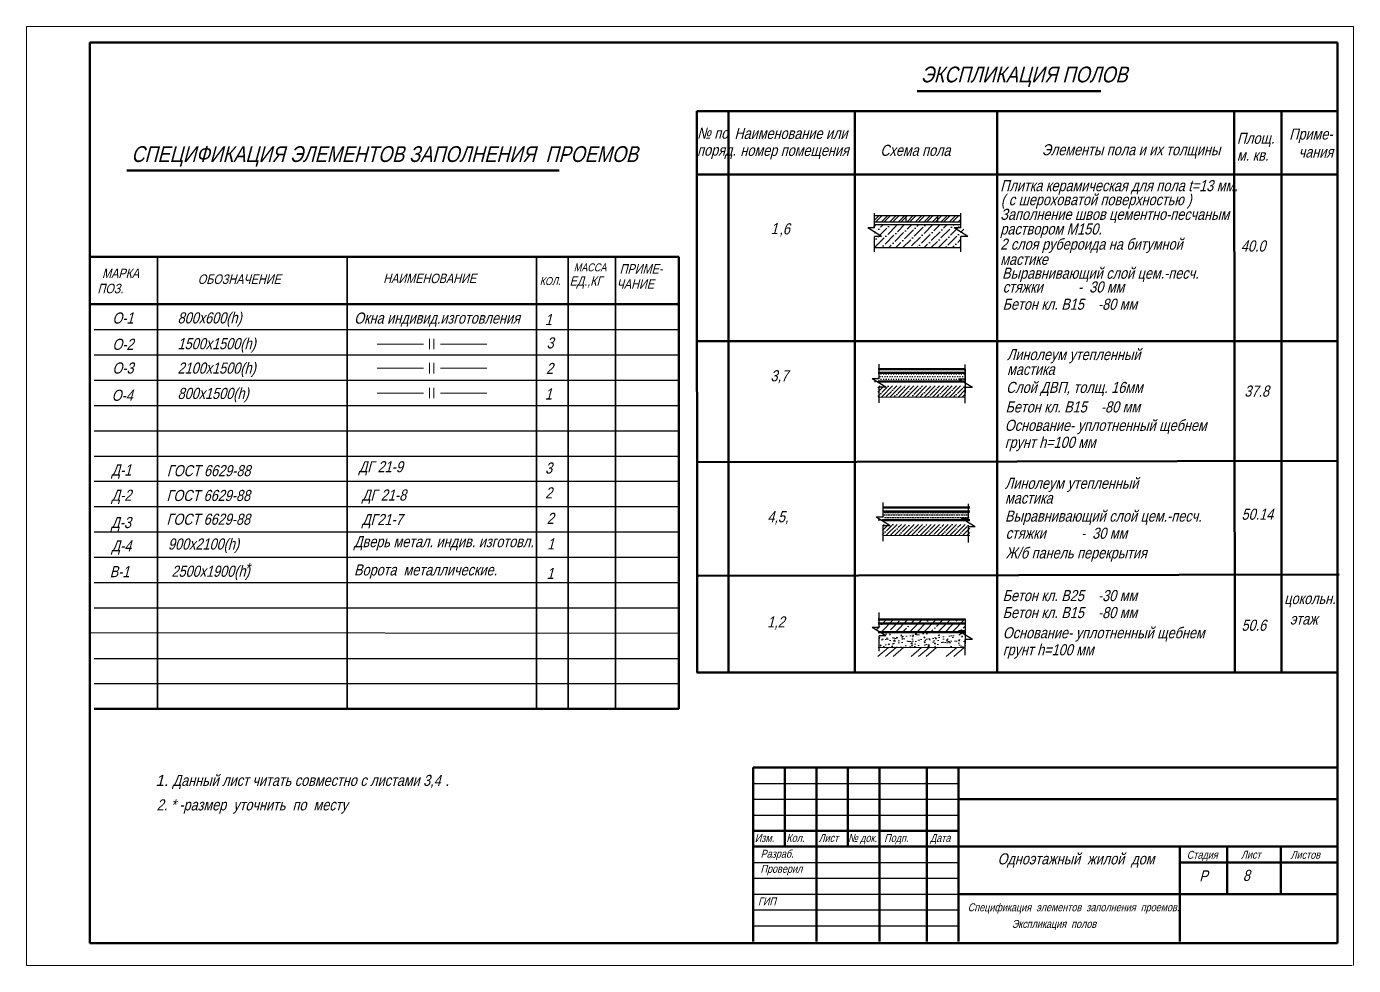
# Model space of a CAD drawing. Header units: millimetres. Extents: x -1570823 to -1042875, y 1331607 to 1425447.
# Drawn here: x -1133064 to -1091064, y 1387739 to 1417439 of the extents above; entities that cross this region are included whole.
import ezdxf

# ---------------------------------------------------------------- set-up
doc = ezdxf.new("R2010")
doc.units = ezdxf.units.MM
for name, color, linetype, lineweight in [('линии', 7, 'Continuous', 25), ('проект', 7, 'Continuous', 50), ('Разм.', 7, 'Continuous', 15), ('размер', 7, 'Continuous', 15), ('стены', 7, 'Continuous', 50), ('существ.', 7, 'Continuous', 15), ('тонкая', 7, 'Continuous', 15)]:
    doc.layers.add(name, color=color, linetype=linetype, lineweight=lineweight)
doc.layers.add('разм', color=7, linetype='Continuous')
doc.styles.get("Standard").update_dxf_attribs({"font": 'ARIALN.TTF', "oblique": 15, "height": 350})

msp = doc.modelspace()

# ---------------------------------------------------------------- hatches: boundary and pattern name
h = msp.add_hatch()
h.set_pattern_fill('ANSI32', color=256, scale=20, style=0)
h.set_pattern_definition([(45, (-1132186, 1416597.45), (-134.7038, 134.7038), []), (45, (-1132096.2, 1416597.45), (-134.7038, 134.7038), [])])
h.paths.add_polyline_path([(-1106220.3, 1411459.4), (-1106220.3, 1411259.4), (-1105220.3, 1411259.4), (-1105220.3, 1411459.4)])
h.paths.add_polyline_path([(-1104220.3, 1411259.4), (-1104220.3, 1411459.4), (-1105220.3, 1411459.4), (-1105220.3, 1411259.4)])
h.paths.add_polyline_path([(-1103492.9, 1411259.4), (-1103492.9, 1411459.4), (-1104220.3, 1411459.4), (-1104220.3, 1411259.4)])
h = msp.add_hatch()
h.set_pattern_fill('ANSI36', color=256, scale=50, style=0)
h.set_pattern_definition([(45, (-1132186, 1416814.68), (84.1899, 308.6963), [396.875, -79.375, 0, -79.375])])
h.paths.add_polyline_path([(-1106385.1, 1411176.6), (-1106002.1, 1410942.5), (-1106220.3, 1410942.5), (-1106220.3, 1410448.4), (-1103492.9, 1410448.4), (-1103492.9, 1410942.5), (-1103265.4, 1410942.5), (-1103648.4, 1411176.6)])
h = msp.add_hatch()
h.set_pattern_fill('DOTS', color=256, scale=50, style=0)
h.set_pattern_definition([(0, (-1132048.49, 1411846.12), (39.6875, 79.375), [0, -79.375])])
h.paths.add_polyline_path([(-1103510.9, 1406208), (-1103564.4, 1406240.8), (-1103355.4, 1406240.8), (-1103355.4, 1406508), (-1106082.8, 1406508), (-1106082.8, 1406240.8), (-1106301.1, 1406240.8), (-1106247.6, 1406208)])
h = msp.add_hatch()
h.set_pattern_fill('ANSI35', color=256, scale=30, style=0)
h.set_pattern_definition([(45, (-1327984.1, 1352388.52), (-134.70384, 134.70384), []), (45, (-1327849.39, 1352388.52), (-134.70384, 134.70384), [238.125, -47.625, 0, -47.625])])
h.paths.add_polyline_path([(-1103350.7, 1406070.7), (-1106116.6, 1406070.7), (-1106116.6, 1405719.6), (-1103350.7, 1405719.6)])
h = msp.add_hatch()
h.set_pattern_fill('DOTS', color=256, scale=50, style=0)
h.set_pattern_definition([(0, (-1131920.136, 1407467.35), (39.6875, 79.375), [0, -79.375])])
h.paths.add_polyline_path([(-1103382.6, 1401829.3), (-1103436.1, 1401862), (-1103227, 1401862), (-1103227, 1402129.3), (-1105954.5, 1402129.3), (-1105954.5, 1401862), (-1106172.7, 1401862), (-1106119.2, 1401829.3)])
h = msp.add_hatch()
h.set_pattern_fill('DOTS', color=256, scale=50, style=0)
h.set_pattern_definition([(0, (-1131904.826, 1407467.05), (39.6875, 79.375), [0, -79.375])])
h.paths.add_polyline_path([(-1103367.3, 1401829), (-1103420.8, 1401861.7), (-1103211.7, 1401861.7), (-1103211.7, 1402129), (-1105939.2, 1402129), (-1105939.2, 1401861.7), (-1106157.4, 1401861.7), (-1106103.9, 1401829)])
h = msp.add_hatch()
h.set_pattern_fill('ANSI35', color=256, scale=30, style=0)
h.set_pattern_definition([(45, (-1327840.43, 1348009.44), (-134.70384, 134.70384), []), (45, (-1327705.73, 1348009.44), (-134.70384, 134.70384), [238.125, -47.625, 0, -47.625])])
h.paths.add_polyline_path([(-1103207, 1401691.6), (-1105972.9, 1401691.6), (-1105972.9, 1401340.5), (-1103207, 1401340.5)])
at = {"layer": 'размер'}
h = msp.add_hatch(dxfattribs=at)
h.set_pattern_fill('ANSI35', color=256, scale=50, style=0)
h.set_pattern_definition([(45, (-1134962.1, 1403010.32), (-224.5064, 224.5064), []), (45, (-1134737.6, 1403010.32), (-224.5064, 224.5064), [396.875, -79.375, 0, -79.375])])
h.paths.add_polyline_path([(-1103350.7, 1398558.1), (-1103350.7, 1398678.6), (-1106079.8, 1398678.6), (-1106079.8, 1398558.1)])
h.paths.add_polyline_path([(-1103504.2, 1398284.3), (-1103561.4, 1398319.3), (-1103350.7, 1398319.3), (-1103350.7, 1398558.1), (-1106079.8, 1398558.1), (-1106079.8, 1398431.4), (-1106298, 1398431.4), (-1106057.4, 1398284.3)])
h = msp.add_hatch(dxfattribs=at)
h.set_pattern_fill('AR-CONC', color=256, scale=2, style=0)
h.set_pattern_definition([(50, (-1134962.1, 1403010.32), (364.3693, -31.8782), [38.1, -419.1]), (355, (-1134962.1, 1403010.32), (-70.4857, 382.1133), [30.48, -335.28]), (100.451, (-1134931.75, 1403007.67), (293.885, 350.2334), [32.38, -356.18]), (46.1842, (-1134962.1, 1403111.92), (542.158, -84.0847), [57.15, -628.65]), (96.6356, (-1134916.93, 1403104.9), (474.8085, 494.851), [48.57, -534.27]), (351.184, (-1134962.1, 1403111.9), (474.809, 494.85), [45.72, -502.92]), (21, (-1134911.3, 1403086.52), (303.2298, -204.531), [38.1, -419.1]), (326, (-1134911.3, 1403086.52), (123.604, 368.376), [30.48, -335.28]), (71.4514, (-1134886.04, 1403069.48), (426.833, 163.8457), [32.38, -356.18]), (37.5, (-1134962.11, 1403010.32), (6.1772, 169.1101), [0, -331.216, 0, -340.36, 0, -336.55]), (7.5, (-1134962.1, 1403010.32), (133.6393, 200.3611), [0, -194.056, 0, -323.596, 0, -128.27]), (327.5, (-1135075.39, 1403010.32), (271.1812, -11.4575), [0, -127, 0, -396.24, 0, -525.78]), (317.5, (-1135126.2, 1403010.32), (296.2584, 50.853), [0, -165.1, 0, -263.144, 0, -373.38])])
h.paths.add_polyline_path([(-1103352.3, 1398052.5), (-1103350.7, 1398052.5), (-1103350.7, 1398190.5), (-1103504.2, 1398284.3), (-1106057.4, 1398284.3), (-1105861.5, 1398164.6), (-1106079.8, 1398164.6), (-1106079.8, 1397797.3), (-1103352.3, 1397797.3)])

# ---------------------------------------------------------------- linework, layer by layer
for p, q in [((-1110063.7, 1416939), (-1103563.7, 1416939)), ((-1131063.7, 1413763.7), (-1131063.7, 1408213.7)), ((-1106220.3, 1411068.6), (-1106220.3, 1411535.9)), ((-1103492.9, 1411068.6), (-1103492.9, 1411535.9)), ((-1106002.1, 1410801.8), (-1106438.6, 1411068.6)), ((-1106220.3, 1411068.6), (-1106438.6, 1411068.6)), ((-1106002.1, 1410801.8), (-1106220.3, 1410801.8)), ((-1106220.3, 1410307.7), (-1106220.3, 1410801.8)), ((-1103483.7, 1411068.6), (-1103702, 1411068.6)), ((-1103265.4, 1410801.8), (-1103702, 1411068.6)), ((-1103265.4, 1410801.8), (-1103492.9, 1410801.8)), ((-1103492.9, 1410307.7), (-1103492.9, 1410801.8)), ((-1130918.6, 1407853.2), (-1112418.6, 1407853.2)), ((-1130918.6, 1407053.2), (-1112418.6, 1407053.2)), ((-1106079.8, 1406293.9), (-1106079.8, 1406761.2)), ((-1103352.3, 1406283.1), (-1103352.3, 1406750.4)), ((-1103350.7, 1406604.5), (-1103350.7, 1405837.7)), ((-1130918.6, 1406253.2), (-1112418.6, 1406253.2)), ((-1105861.5, 1406027.1), (-1106298, 1406293.9)), ((-1106079.8, 1406293.9), (-1106298, 1406293.9)), ((-1103343.1, 1406283.1), (-1103561.4, 1406283.1)), ((-1103124.9, 1406016.3), (-1103561.4, 1406283.1)), ((-1106079.8, 1405538.2), (-1106079.8, 1406032.2)), ((-1105861.5, 1406027.1), (-1106079.8, 1406027.1)), ((-1103352.3, 1405522.2), (-1103352.3, 1406016.3)), ((-1103124.9, 1406016.3), (-1103352.3, 1406016.3)), ((-1131063.7, 1398157.9), (-1131063.7, 1405481.9)), ((-1130918.6, 1405453.2), (-1112418.6, 1405453.2)), ((-1130918.6, 1405453.2), (-1112418.6, 1405453.2)), ((-1130918.6, 1404653.2), (-1112418.6, 1404653.2)), ((-1130918.6, 1403853.2), (-1112418.6, 1403853.2)), ((-1130918.6, 1403053.2), (-1112418.6, 1403053.2)), ((-1105951.4, 1401915.1), (-1105951.4, 1402382.4)), ((-1130918.6, 1402253.2), (-1112418.6, 1402253.2)), ((-1103253.3, 1401877.9), (-1103253.3, 1402345.2)), ((-1105733.2, 1401648.3), (-1106169.7, 1401915.1)), ((-1105951.4, 1401915.1), (-1106169.7, 1401915.1)), ((-1105951.4, 1401159.4), (-1105951.4, 1401653.4)), ((-1105733.2, 1401648.3), (-1105951.4, 1401648.3)), ((-1103035, 1401611), (-1103471.6, 1401877.9)), ((-1103253.3, 1401877.9), (-1103471.6, 1401877.9)), ((-1103253.3, 1401122.2), (-1103253.3, 1401616.2)), ((-1103035, 1401611), (-1103253.3, 1401611)), ((-1130918.6, 1401453.2), (-1112418.6, 1401453.2)), ((-1130918.6, 1400653.2), (-1112418.6, 1400653.2)), ((-1130918.6, 1399853.2), (-1112418.6, 1399853.2)), ((-1130918.6, 1399853.2), (-1112418.6, 1399853.2)), ((-1130918.6, 1399053.2), (-1112418.6, 1399053.2)), ((-1130118.6, 1399053.2), (-1112418.6, 1399053.2)), ((-1106079.8, 1398431.4), (-1106079.8, 1398898.7)), ((-1103350.7, 1398682.3), (-1103350.7, 1397915.5)), ((-1131021.7, 1398273), (-1112418.6, 1398253.2)), ((-1106079.8, 1398431.4), (-1106298, 1398431.4)), ((-1105861.5, 1398164.6), (-1106298, 1398431.4)), ((-1103343.1, 1398319.3), (-1103561.4, 1398319.3)), ((-1103124.9, 1398052.5), (-1103561.4, 1398319.3)), ((-1106079.8, 1397675.7), (-1106079.8, 1398169.8)), ((-1105861.5, 1398164.6), (-1106079.8, 1398164.6)), ((-1103352.3, 1397558.4), (-1103352.3, 1398052.5)), ((-1103124.9, 1398052.5), (-1103352.3, 1398052.5)), ((-1130918.6, 1397453.2), (-1112418.6, 1397453.2)), ((-1130918.6, 1396653.2), (-1112418.6, 1396653.2)), ((-1110063.7, 1393496.4), (-1103563.7, 1393496.4)), ((-1110063.7, 1392996.4), (-1103563.7, 1392996.4)), ((-1110063.7, 1392496.4), (-1103563.7, 1392496.4)), ((-1110063.7, 1390996.4), (-1103563.7, 1390996.4)), ((-1110063.7, 1390496.4), (-1103563.7, 1390496.4)), ((-1110063.7, 1389996.4), (-1103563.7, 1389996.4)), ((-1110063.7, 1389496.4), (-1103563.7, 1389496.4)), ((-1110063.7, 1388996.4), (-1103563.7, 1388996.4))]:
    msp.add_line(p, q)
at = {"lineweight": 30}
for p, q in [((-1106220.3, 1411459.4), (-1103492.9, 1411459.4)), ((-1106220.3, 1411259.4), (-1103492.9, 1411259.4)), ((-1105220.3, 1411259.4), (-1105220.3, 1411459.4)), ((-1104220.3, 1411259.4), (-1104220.3, 1411459.4)), ((-1106227.3, 1411176.6), (-1103490.7, 1411176.6))]:
    msp.add_line(p, q, dxfattribs=at)
at = {"layer": 'проект'}
for p, q in [((-1131063.7, 1388439), (-1131063.7, 1416939)), ((-1091563.7, 1416939), (-1131063.7, 1416939)), ((-1091563.7, 1416939), (-1091563.7, 1388439)), ((-1104871.4, 1415393.4), (-1099055.2, 1415393.4)), ((-1111844.9, 1414759.1), (-1091563.7, 1414759.1)), ((-1111844.9, 1414759.1), (-1111840, 1397001.4)), ((-1110844.9, 1397001.4), (-1110844.9, 1414759.1)), ((-1106844.9, 1397001.4), (-1106844.9, 1414759.1)), ((-1102344.9, 1397001.4), (-1102344.9, 1414759.1)), ((-1094821.7, 1397001.4), (-1094844.9, 1414759.1)), ((-1093344.9, 1414759.1), (-1093344.9, 1397001.4)), ((-1111844.9, 1412759.1), (-1091563.7, 1412759.1)), ((-1131063.7, 1410156), (-1112418.6, 1410153.2)), ((-1112418.6, 1410153.2), (-1112418.6, 1395853.2)), ((-1131063.7, 1408656), (-1112418.6, 1408653.2)), ((-1111844.9, 1407485.4), (-1091563.7, 1407485.4)), ((-1111844.9, 1403659.6), (-1091563.7, 1403696.6)), ((-1111793.8, 1400067.9), (-1091512.6, 1400104.9)), ((-1111844.9, 1397001.4), (-1091563.7, 1397001.4)), ((-1130918.6, 1395853.2), (-1112418.6, 1395853.2)), ((-1130918.6, 1395853.2), (-1112418.6, 1395853.2)), ((-1110063.7, 1393996.4), (-1091563.7, 1393996.4)), ((-1110063.7, 1388496.4), (-1110063.7, 1393996.4)), ((-1109063.7, 1391496.4), (-1109063.7, 1393996.4)), ((-1108063.7, 1388496.4), (-1108063.7, 1393996.4)), ((-1107063.7, 1391496.4), (-1107063.7, 1393996.4)), ((-1106063.7, 1388496.4), (-1106063.7, 1393996.4)), ((-1104563.7, 1388496.4), (-1104563.7, 1393996.4)), ((-1103563.7, 1388496.4), (-1103563.7, 1393996.4)), ((-1103563.7, 1392996.4), (-1091563.7, 1392996.4)), ((-1110063.7, 1391996.4), (-1103563.7, 1391996.4)), ((-1110063.7, 1391496.4), (-1103563.7, 1391496.4)), ((-1103563.7, 1391496.4), (-1091563.7, 1391496.4)), ((-1096563.7, 1388496.4), (-1096563.7, 1391496.4)), ((-1095063.7, 1389996.4), (-1095063.7, 1391496.4)), ((-1093363.7, 1389996.4), (-1093363.7, 1391496.4)), ((-1096563.7, 1390996.4), (-1091563.7, 1390996.4)), ((-1103563.7, 1389996.4), (-1091563.7, 1389996.4)), ((-1091563.7, 1388439), (-1131063.7, 1388439))]:
    msp.add_line(p, q, dxfattribs=at)
at = {"layer": 'проект', "const_width": 50}
for points in [[(-1130918.6, 1410153.2), (-1112418.6, 1410153.2)], [(-1128918.6, 1410153.2), (-1128918.6, 1395853.2)], [(-1122918.6, 1410153.2), (-1122918.6, 1395853.2)], [(-1116918.6, 1410153.2), (-1116918.6, 1395853.2)], [(-1115918.6, 1410153.2), (-1115918.6, 1395853.2)], [(-1114418.6, 1410153.2), (-1114418.6, 1395853.2)], [(-1112418.6, 1410153.2), (-1112418.6, 1395853.2)], [(-1130918.6, 1408653.2), (-1112418.6, 1408653.2)]]:
    msp.add_lwpolyline(points, dxfattribs=at)
at = {"layer": 'размер'}
for p, q in [((-1133063.7, 1387739), (-1133063.7, 1417439)), ((-1091063.7, 1417439), (-1133063.7, 1417439)), ((-1133063.7, 1387939), (-1133063.7, 1417160.4)), ((-1091063.7, 1417439), (-1091063.7, 1387739)), ((-1105782.3, 1397794.8), (-1106115.6, 1397516.7)), ((-1105543.2, 1397794.8), (-1105876.5, 1397516.7)), ((-1105304.1, 1397794.8), (-1105637.4, 1397516.7)), ((-1104735.2, 1397794.8), (-1105068.5, 1397516.7)), ((-1104496.1, 1397794.8), (-1104829.4, 1397516.7)), ((-1104257, 1397794.8), (-1104590.3, 1397516.7)), ((-1103622.2, 1397794.8), (-1103955.5, 1397516.7)), ((-1103383.1, 1397794.8), (-1103716.4, 1397516.7)), ((-1107579.3, 1387739), (-1133063.7, 1387739)), ((-1091104.3, 1387739), (-1133063.7, 1387739))]:
    msp.add_line(p, q, dxfattribs=at)
at = {"layer": 'стены'}
for p, q in [((-1129886.3, 1412890), (-1116201.6, 1412890)), ((-1106112.3, 1406600.8), (-1103345.9, 1406600.8)), ((-1106112.3, 1406480.3), (-1103345.9, 1406480.3)), ((-1106112.3, 1406206.6), (-1103345.9, 1406206.6)), ((-1105968.6, 1402221.7), (-1103202.2, 1402221.7)), ((-1105968.6, 1402101.2), (-1103202.2, 1402101.2)), ((-1105968.6, 1401827.5), (-1103202.2, 1401827.5)), ((-1106112.3, 1398678.6), (-1103345.9, 1398678.6)), ((-1106112.3, 1398558.1), (-1103345.9, 1398558.1)), ((-1106112.3, 1398284.3), (-1103345.9, 1398284.3))]:
    msp.add_line(p, q, dxfattribs=at)
at = {"layer": 'стены', "lineweight": 5}
for p, q in [((-1120310.1, 1407563), (-1120310.1, 1407230.1)), ((-1120176.9, 1407563), (-1120176.9, 1407230.1)), ((-1121968.5, 1407396.6), (-1120501.4, 1407396.6)), ((-1119960.5, 1407396.6), (-1118493.4, 1407396.6)), ((-1121968.5, 1406631), (-1120501.4, 1406631)), ((-1120310.1, 1406797.3), (-1120310.1, 1406464.5)), ((-1120176.9, 1406797.3), (-1120176.9, 1406464.5)), ((-1119960.5, 1406631), (-1118493.4, 1406631)), ((-1121968.5, 1405845.8), (-1120501.4, 1405845.8)), ((-1120310.1, 1406012.2), (-1120310.1, 1405679.4)), ((-1120176.9, 1406012.2), (-1120176.9, 1405679.4)), ((-1119960.5, 1405845.8), (-1118493.4, 1405845.8))]:
    msp.add_line(p, q, dxfattribs=at)
at = {"layer": 'существ.', "lineweight": 30}
msp.add_line((-1106220.3, 1410448.4), (-1103492.9, 1410448.4), dxfattribs=at)
at = {"layer": 'существ.'}
for p, q in [((-1106112.3, 1405719.6), (-1103345.9, 1405719.6)), ((-1105968.6, 1401340.5), (-1103202.2, 1401340.5)), ((-1106112.3, 1397797.3), (-1103345.9, 1397797.3))]:
    msp.add_line(p, q, dxfattribs=at)

# ---------------------------------------------------------------- texts
at = {"oblique": 15}
for s, height, p in [('ЭКСПЛИКАЦИЯ ПОЛОВ ', 500, (-1104761.4, 1415672.7)), ('Приме-', 350, (-1093095.7, 1413863.3)), ('Элементы пола и их толщины', 350, (-1100930, 1413366.4)), ('СПЕЦИФИКАЦИЯ ЭЛЕМЕНТОВ ЗАПОЛНЕНИЯ  ПРОЕМОВ ', 500, (-1129746.2, 1413154.7)), ('Схема пола', 350, (-1106039.3, 1413349.3)), ('чания', 350, (-1092799.8, 1413296.3)), ('Плитка керамическая для пола t=13 мм.', 350, (-1102241.9, 1412231.1)), ('Заполнение швов цементно-песчаным', 350, (-1102241.9, 1411324)), ('раствором М150.', 350, (-1102241.9, 1410860.7)), ('МАССА', 250, (-1115743.3, 1409696.9)), ('МАРКА', 300, (-1130672.9, 1409484.1)), ('ОБОЗНАЧЕНИЕ', 300, (-1127643.6, 1409298.1)), ('НАИМЕНОВАНИЕ', 300, (-1121773.3, 1409322.3)), ('ЕД.,КГ', 300, (-1115876.5, 1409238)), ('ПРИМЕ-', 300, (-1114290.2, 1409624.5)), ('ПОЗ.', 300, (-1130818, 1409002.2)), ('КОЛ.', 250, (-1116821, 1409262.2)), ('ЧАНИЕ', 300, (-1114387.1, 1409142.6)), ('О-1', 350, (-1130344.9, 1408044.7)), ('О-2', 350, (-1130344.9, 1407212.5)), ('Линолеум утепленный', 350, (-1102029.4, 1406889)), ('О-3', 350, (-1130344.9, 1406462.1)), ('Слой ДВП, толщ. 16мм', 350, (-1102058.6, 1405849)), ('Д-1', 350, (-1130373, 1403237.2)), ('Линолеум утепленный', 350, (-1102095, 1402816.5)), ('Д-2', 350, (-1130373, 1402437.2)), ('Д-3', 350, (-1130385.2, 1401574.7)), ('Д-4', 350, (-1130373, 1400837.2)), ('Изм.', 250, (-1110012.9, 1391646.7)), ('Кол.', 250, (-1109012.9, 1391646.7)), ('Лист', 250, (-1107991.4, 1391646.7)), ('№ док.', 250, (-1107063.1, 1391646.7)), ('Подп.', 250, (-1105917.3, 1391646.7)), ('Дата', 250, (-1104463.7, 1391646.7)), ('Разраб.', 250, (-1109828, 1391146.7)), ('Стадия', 250, (-1096339.6, 1391113.5)), ('Лист', 250, (-1094622.6, 1391118.3)), ('Листов', 250, (-1093054.2, 1391113.5)), ('Проверил', 250, (-1109832.4, 1390670.1)), ('Спецификация  элементов  заполнения  проемов. ', 250, (-1103271.5, 1389453.4)), ('Экспликация  полов ', 250, (-1101879, 1388928))]:
    msp.add_text(s, height=height, dxfattribs=at).set_placement(p)
at = {"layer": 'линии', "insert": (-1129335.8, 1393768.3), "char_height": 350, "width": 17796.464, "attachment_point": 1}
msp.add_mtext('\\pi350;{\\fArial|b0|i0|c204|p32;1. }Данный лист читать совместно с листами 3,4{\\fArial|b0|i0|c204|p32; .}', dxfattribs=at)
at = {"layer": 'проект', "ltscale": 25, "oblique": 15}
msp.add_text('8', height=350, dxfattribs=at).set_placement((-1094563.4, 1390413.3))
at = {"layer": 'разм', "lineweight": 5, "ltscale": 50, "oblique": 15}
msp.add_text('*', height=350, dxfattribs=at).set_placement((-1126158.8, 1400122.1))
at = {"layer": 'Разм.', "oblique": 15}
for s, p in [('№ по', (-1111837.6, 1413891.3)), ('Наименование или', (-1110656.7, 1413883.4)), ('Площ.', (-1094753, 1413730.1)), ('поряд.', (-1111837.6, 1413354.3)), ('номер помещения', (-1110470, 1413346.4)), ('м. кв.', (-1094753, 1413193.1)), ('( с шероховатой поверхностью )', (-1102220.6, 1411787.2)), ('2 слоя рубероида на битумной', (-1102243.4, 1410380.3)), ('мастике', (-1102243.4, 1409899.9)), ('Выравнивающий слой цем.-песч.', (-1102186.2, 1409461.8)), ('стяжки          -  30 мм', (-1102166.9, 1409025.5)), ('мастика', (-1102027, 1406420.9)), ('мастика', (-1102092.6, 1402348.3)), ('Выравнивающий слой цем.-песч.', (-1102092.6, 1401777.8)), ('стяжки          -  30 мм', (-1102073.3, 1401236.6)), ('Ж/б панель перекрытия', (-1102073.3, 1400613.9))]:
    msp.add_text(s, height=350, dxfattribs=at).set_placement(p)
at = {"layer": 'Разм.', "ltscale": 25, "oblique": 15}
for s, p in [('цокольн.', (-1093254.8, 1399169.6)), ('этаж', (-1093076.5, 1398523.4)), ('2. * -размер  уточнить  по  месту ', (-1128943.6, 1392643.8))]:
    msp.add_text(s, height=350, dxfattribs=at).set_placement(p)
at = {"layer": 'размер', "oblique": 15}
for s, height, p in [('1', 350, (-1109510.3, 1410872.1)), ('Бетон кл. В15    -80 мм', 350, (-1102169, 1408480.5)), ('1', 350, (-1116656.2, 1407994.9)), ('3', 350, (-1116602.2, 1407257.2)), ('2', 350, (-1116620.2, 1406447.4)), ('3,7', 350, (-1109514.6, 1406217.2)), ('О-4', 350, (-1130367.5, 1405600)), ('1', 350, (-1116656.2, 1405640.1)), ('Бетон кл. В15    -80 мм', 350, (-1102077.4, 1405231.8)), ('Основание- уплотненный щебнем', 350, (-1102099.6, 1404649.3)), ('грунт h=100 мм', 350, (-1102099.6, 1404112.3)), ('ДГ 21-9', 350, (-1122549.3, 1403339.4)), ('3', 350, (-1116648.9, 1403298.9)), ('ГОСТ 6629-88', 350, (-1128618.9, 1403215.9)), ('2', 350, (-1116646.7, 1402513.5)), ('ГОСТ 6629-88', 350, (-1128631.6, 1402430.3)), ('ДГ 21-8', 350, (-1122447.5, 1402444.2)), ('ГОСТ 6629-88', 350, (-1128631.6, 1401679.7)), ('ДГ21-7', 350, (-1122446.3, 1401670.1)), ('2', 350, (-1116596.3, 1401706.8)), ('4,5,', 350, (-1109614.5, 1401759.4)), ('900х2100(h)', 350, (-1128586.9, 1400895.1)), ('Дверь метал. индив. изготовл.', 350, (-1122701.6, 1400970.3)), ('1', 350, (-1116584.8, 1400900.8)), ('1', 350, (-1116601, 1399965.8)), ('Бетон кл. В25    -30 мм', 350, (-1102169, 1399263.4)), ('Бетон кл. В15    -80 мм', 350, (-1102169, 1398726.4)), ('1,2', 350, (-1109622.3, 1398429.9)), ('50.6', 350, (-1094608.2, 1398326.4)), ('Основание- уплотненный щебнем', 350, (-1102162.3, 1398086.3)), ('грунт h=100 мм', 350, (-1102162.3, 1397549.3)), ('Р', 350, (-1095943.2, 1390396.3)), ('ГИП', 250, (-1109908.5, 1389643.8))]:
    msp.add_text(s, height=height, dxfattribs=at).set_placement(p)
at = {"layer": 'стены', "oblique": 15}
for s, p in [(',6', (-1109236.9, 1410865.3)), ('40.0', (-1094627.3, 1410322.6)), ('800х600(h)', (-1128283, 1408047.7)), ('Окна индивид.изготовления', (-1122693.2, 1408041.9)), ('1500х1500(h)', (-1128283, 1407232.4)), ('2100х1500(h)', (-1128283, 1406460.5)), ('800х1500(h)', (-1128283, 1405658.2)), ('37.8', (-1094517.3, 1405732.6)), ('50.14', (-1094606.1, 1401838.3)), ('В-1', (-1130429.8, 1400021.3)), ('2500х1900(h)', (-1128475.8, 1400034.5)), ('Ворота  металлические.', (-1122698, 1400076.1))]:
    msp.add_text(s, height=350, dxfattribs=at).set_placement(p)
at = {"layer": 'тонкая', "oblique": 15}
msp.add_text('Одноэтажный  жилой  дом', height=350, dxfattribs=at).set_placement((-1102328.7, 1390935.2))

doc.saveas('drawing.dxf')
